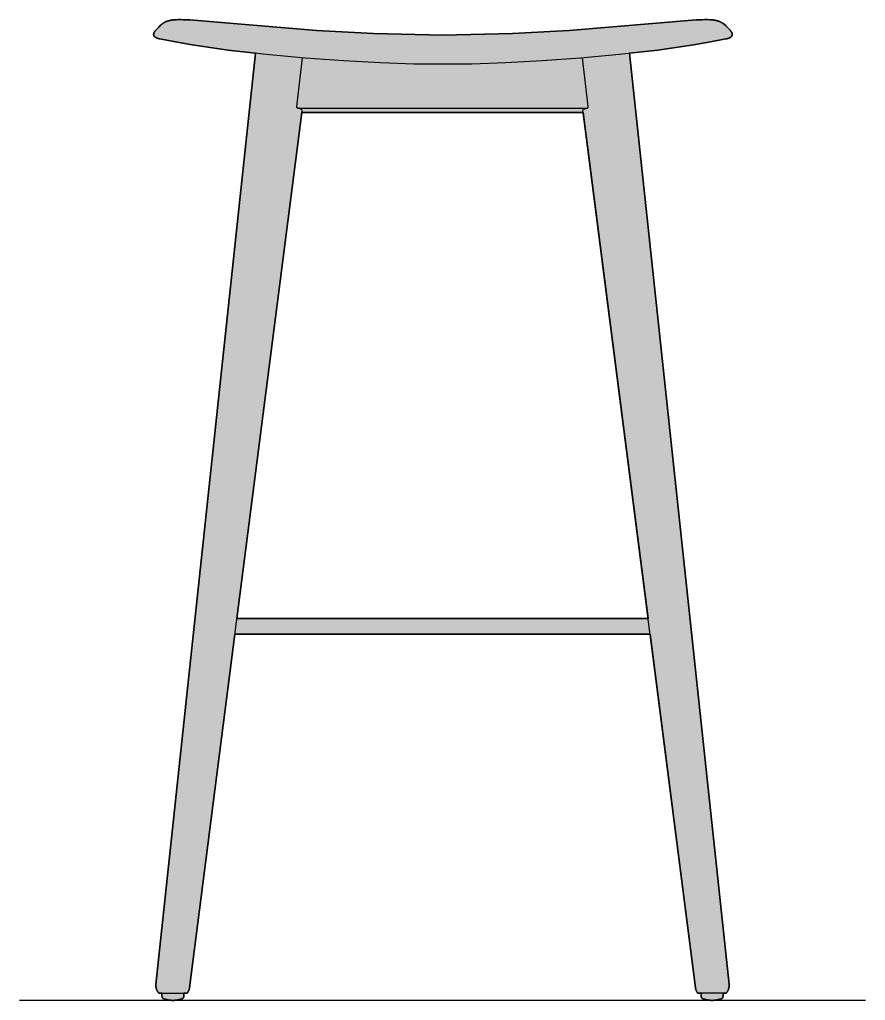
# Model space of a CAD drawing. Header units: millimetres. Extents: x 0 to 1516, y -732 to 759.
# Drawn here: x 0 to 655, y 0 to 759 of the extents above; entities that cross this region are included whole.
import ezdxf

# ---------------------------------------------------------------- set-up
doc = ezdxf.new("R2010")
doc.units = ezdxf.units.MM
doc.layers.add('Blocks', color=7, linetype='Continuous')
doc.layers.add('Blocks$Fill', color=7, linetype='Continuous', true_color=0xffffff)
for name, color, linetype, lineweight, true_color in [('Blocks$Inner', 7, 'Continuous', 25, 0x007f00), ('Blocks$Outline', 7, 'Continuous', 35, 0xff3f3f), ('Groud', 7, 'Continuous', 25, 0x243775)]:
    doc.layers.add(name, color=color, linetype=linetype, lineweight=lineweight, true_color=true_color)

# ---------------------------------------------------------------- blocks, each defined once
blk = doc.blocks.new('Fiber Bar Stool Front')
at = {"layer": 'Blocks$Fill'}
h = blk.add_hatch(color=256, dxfattribs=at)
h.paths.add_polyline_path([(108.66, 744.31), (108.62, 744.3), (108.55, 744.31), (108.4, 744.34), (108.22, 744.38), (108.02, 744.42), (107.8, 744.48), (107.57, 744.54), (107.32, 744.61), (107.06, 744.69), (106.8, 744.78), (106.54, 744.88), (106.27, 744.99), (106.01, 745.1), (105.88, 745.16), (105.75, 745.22), (105.62, 745.29), (105.5, 745.35), (105.38, 745.42), (105.26, 745.49), (105.15, 745.56), (105.04, 745.64), (104.94, 745.71), (104.84, 745.79), (104.74, 745.87), (104.69, 745.91), (104.65, 745.95), (104.61, 745.99), (104.56, 746.03), (104.52, 746.07), (104.48, 746.12), (104.44, 746.16), (104.4, 746.2), (104.37, 746.25), (104.33, 746.29), (104.3, 746.33), (104.26, 746.38), (104.23, 746.42), (104.2, 746.47), (104.17, 746.51), (104.14, 746.56), (104.11, 746.61), (104.08, 746.65), (104.06, 746.7), (104.03, 746.75), (104.01, 746.8), (103.99, 746.84), (103.97, 746.89), (103.95, 746.94), (103.93, 746.99), (103.91, 747.04), (103.89, 747.09), (103.88, 747.14), (103.86, 747.19), (103.85, 747.24), (103.84, 747.29), (103.82, 747.34), (103.81, 747.39), (103.8, 747.44), (103.8, 747.49), (103.79, 747.54), (103.78, 747.59), (103.78, 747.65), (103.78, 747.7), (103.77, 747.75), (103.77, 747.8), (103.77, 747.86), (103.77, 747.91), (103.78, 747.96), (103.78, 748.01), (103.78, 748.07), (103.79, 748.12), (103.8, 748.18), (103.8, 748.23), (103.81, 748.28), (103.82, 748.34), (103.83, 748.39), (103.85, 748.45), (103.86, 748.5), (103.87, 748.55), (103.89, 748.61), (103.91, 748.66), (103.92, 748.72), (103.96, 748.83), (104.01, 748.94), (104.05, 749.05), (104.1, 749.16), (104.16, 749.27), (104.22, 749.39), (104.29, 749.5), (104.35, 749.61), (104.43, 749.73), (104.5, 749.84), (104.58, 749.96), (104.67, 750.08), (104.85, 750.32), (105.04, 750.57), (105.25, 750.82), (105.48, 751.08), (105.97, 751.62), (107.72, 753.46), (108.41, 754.15), (108.77, 754.49), (109.15, 754.84), (109.54, 755.18), (109.95, 755.53), (110.38, 755.86), (110.83, 756.19), (111.06, 756.35), (111.3, 756.51), (111.54, 756.67), (111.79, 756.82), (112.04, 756.97), (112.29, 757.11), (112.56, 757.25), (112.83, 757.39), (113.1, 757.52), (113.38, 757.65), (113.67, 757.77), (113.96, 757.88), (114.26, 758), (114.56, 758.1), (114.87, 758.2), (115.19, 758.3), (115.51, 758.39), (115.84, 758.47), (116.18, 758.55), (116.52, 758.62), (117.23, 758.76), (117.97, 758.88), (118.73, 758.97), (119.52, 759.06), (120.35, 759.12), (121.2, 759.17), (123, 759.23), (124.93, 759.24), (126.99, 759.19), (131.84, 758.96), (229.98, 750.73), (274.06, 748.5), (327.83, 747.22), (381.61, 748.5), (425.69, 750.73), (523.82, 758.96), (528.68, 759.19), (530.74, 759.24), (532.67, 759.23), (534.46, 759.17), (535.32, 759.12), (536.14, 759.06), (536.93, 758.97), (537.7, 758.88), (538.43, 758.76), (539.14, 758.62), (539.48, 758.55), (539.82, 758.47), (540.15, 758.39), (540.47, 758.3), (540.79, 758.2), (541.1, 758.1), (541.41, 758), (541.71, 757.88), (542, 757.77), (542.28, 757.65), (542.56, 757.52), (542.84, 757.39), (543.11, 757.25), (543.37, 757.11), (543.63, 756.97), (543.88, 756.82), (544.13, 756.67), (544.37, 756.51), (544.6, 756.35), (544.83, 756.19), (545.28, 755.86), (545.71, 755.53), (546.12, 755.18), (546.52, 754.84), (546.9, 754.49), (547.26, 754.15), (547.94, 753.46), (549.7, 751.62), (550.19, 751.08), (550.41, 750.82), (550.62, 750.57), (550.81, 750.32), (551, 750.08), (551.08, 749.96), (551.16, 749.84), (551.24, 749.73), (551.31, 749.61), (551.38, 749.5), (551.44, 749.39), (551.5, 749.27), (551.56, 749.16), (551.61, 749.05), (551.66, 748.94), (551.7, 748.83), (551.74, 748.72), (551.76, 748.66), (551.78, 748.61), (551.79, 748.55), (551.81, 748.5), (551.82, 748.45), (551.83, 748.39), (551.84, 748.34), (551.85, 748.28), (551.86, 748.23), (551.87, 748.18), (551.88, 748.12), (551.88, 748.07), (551.89, 748.01), (551.89, 747.96), (551.89, 747.91), (551.89, 747.86), (551.89, 747.8), (551.89, 747.75), (551.89, 747.7), (551.88, 747.65), (551.88, 747.59), (551.87, 747.54), (551.87, 747.49), (551.86, 747.44), (551.85, 747.39), (551.84, 747.34), (551.83, 747.29), (551.82, 747.24), (551.8, 747.19), (551.79, 747.14), (551.77, 747.09), (551.76, 747.04), (551.74, 746.99), (551.72, 746.94), (551.7, 746.89), (551.68, 746.84), (551.65, 746.8), (551.63, 746.75), (551.61, 746.7), (551.58, 746.65), (551.55, 746.61), (551.53, 746.56), (551.5, 746.51), (551.47, 746.47), (551.43, 746.42), (551.4, 746.38), (551.37, 746.33), (551.33, 746.29), (551.3, 746.25), (551.26, 746.2), (551.22, 746.16), (551.18, 746.12), (551.14, 746.07), (551.1, 746.03), (551.06, 745.99), (551.01, 745.95), (550.97, 745.91), (550.92, 745.87), (550.83, 745.79), (550.73, 745.71), (550.62, 745.64), (550.51, 745.56), (550.4, 745.49), (550.28, 745.42), (550.16, 745.35), (550.04, 745.29), (549.92, 745.22), (549.79, 745.16), (549.66, 745.1), (549.4, 744.99), (549.13, 744.88), (548.86, 744.78), (548.6, 744.69), (548.35, 744.61), (548.1, 744.54), (547.86, 744.48), (547.65, 744.42), (547.45, 744.38), (547.27, 744.34), (547.12, 744.31), (547.05, 744.3), (547.01, 744.31), (521.99, 739.73), (494.19, 735.7), (472.3, 733.15), (549.51, 12.28), (549.53, 11.97), (549.53, 11.66), (549.52, 11.35), (549.5, 11.04), (549.47, 10.73), (549.43, 10.42), (549.38, 10.12), (549.31, 9.82), (549.24, 9.51), (549.16, 9.22), (549.07, 8.92), (548.96, 8.63), (548.85, 8.34), (548.73, 8.05), (548.6, 7.77), (548.46, 7.5), (548.3, 7.23), (548.14, 6.96), (547.97, 6.7), (547.8, 6.45), (547.61, 6.2), (547.42, 5.96), (547.21, 5.73), (547, 5.5), (544.77, 5.5), (544.77, 3.22), (544.75, 3.08), (544.73, 2.94), (544.7, 2.82), (544.68, 2.7), (544.66, 2.64), (544.65, 2.59), (544.63, 2.54), (544.62, 2.48), (544.6, 2.43), (544.58, 2.39), (544.56, 2.34), (544.54, 2.29), (544.52, 2.25), (544.5, 2.21), (544.48, 2.16), (544.46, 2.12), (544.44, 2.08), (544.41, 2.05), (544.39, 2.01), (544.36, 1.97), (544.34, 1.94), (544.31, 1.91), (544.28, 1.87), (544.26, 1.84), (544.23, 1.81), (544.2, 1.78), (544.17, 1.76), (544.14, 1.73), (544.11, 1.7), (544.07, 1.67), (544.04, 1.65), (544.01, 1.63), (543.97, 1.6), (543.94, 1.58), (543.9, 1.56), (543.87, 1.53), (543.83, 1.51), (543.79, 1.49), (543.71, 1.45), (543.63, 1.41), (543.55, 1.37), (543.46, 1.34), (543.37, 1.3), (543.18, 1.23), (542.28, 0.93), (541.73, 0.76), (541.43, 0.68), (541.11, 0.59), (540.76, 0.51), (540.38, 0.43), (539.98, 0.35), (539.55, 0.28), (539.09, 0.21), (538.6, 0.15), (538.07, 0.1), (537.51, 0.05), (536.91, 0.02), (536.27, 0), (535.63, 0.02), (535.03, 0.05), (534.47, 0.1), (533.94, 0.15), (533.45, 0.21), (532.99, 0.28), (532.56, 0.35), (532.16, 0.43), (531.78, 0.51), (531.44, 0.59), (531.11, 0.68), (530.81, 0.76), (530.27, 0.93), (529.37, 1.23), (529.17, 1.3), (529.08, 1.34), (529, 1.37), (528.91, 1.41), (528.83, 1.45), (528.75, 1.49), (528.71, 1.51), (528.68, 1.53), (528.64, 1.56), (528.6, 1.58), (528.57, 1.6), (528.53, 1.63), (528.5, 1.65), (528.47, 1.67), (528.43, 1.7), (528.4, 1.73), (528.37, 1.76), (528.34, 1.78), (528.31, 1.81), (528.29, 1.84), (528.26, 1.87), (528.23, 1.91), (528.2, 1.94), (528.18, 1.97), (528.15, 2.01), (528.13, 2.05), (528.11, 2.08), (528.08, 2.12), (528.06, 2.16), (528.04, 2.21), (528.02, 2.25), (528, 2.29), (527.98, 2.34), (527.96, 2.39), (527.94, 2.43), (527.93, 2.48), (527.91, 2.54), (527.89, 2.59), (527.88, 2.64), (527.86, 2.7), (527.84, 2.82), (527.81, 2.94), (527.79, 3.08), (527.77, 3.22), (527.77, 5.5), (525.11, 5.5), (524.93, 5.75), (524.77, 6), (524.61, 6.26), (524.46, 6.53), (524.32, 6.8), (524.19, 7.07), (524.07, 7.35), (523.96, 7.63), (523.85, 7.92), (523.76, 8.21), (523.67, 8.5), (523.6, 8.79), (523.53, 9.09), (523.48, 9.39), (523.43, 9.69), (488.27, 283.5), (166.71, 283.5), (131.5, 9.39), (131.45, 9.09), (131.38, 8.79), (131.31, 8.5), (131.22, 8.21), (131.13, 7.92), (131.02, 7.63), (130.91, 7.35), (130.79, 7.07), (130.66, 6.8), (130.52, 6.53), (130.37, 6.26), (130.21, 6), (130.05, 5.75), (129.87, 5.5), (127.21, 5.5), (127.21, 3.22), (127.19, 3.08), (127.17, 2.94), (127.14, 2.82), (127.12, 2.7), (127.1, 2.64), (127.09, 2.59), (127.07, 2.54), (127.05, 2.48), (127.04, 2.43), (127.02, 2.39), (127, 2.34), (126.98, 2.29), (126.96, 2.25), (126.94, 2.21), (126.92, 2.16), (126.9, 2.12), (126.87, 2.08), (126.85, 2.05), (126.83, 2.01), (126.8, 1.97), (126.77, 1.94), (126.75, 1.91), (126.72, 1.87), (126.69, 1.84), (126.67, 1.81), (126.64, 1.78), (126.61, 1.76), (126.58, 1.73), (126.54, 1.7), (126.51, 1.67), (126.48, 1.65), (126.45, 1.63), (126.41, 1.6), (126.38, 1.58), (126.34, 1.56), (126.3, 1.53), (126.27, 1.51), (126.23, 1.49), (126.15, 1.45), (126.07, 1.41), (125.98, 1.37), (125.9, 1.34), (125.81, 1.3), (125.61, 1.23), (124.71, 0.93), (124.17, 0.76), (123.87, 0.68), (123.54, 0.59), (123.2, 0.51), (122.82, 0.43), (122.42, 0.35), (121.99, 0.28), (121.53, 0.21), (121.04, 0.15), (120.51, 0.1), (119.95, 0.05), (119.35, 0.02), (118.71, 0), (118.07, 0.02), (117.47, 0.05), (116.9, 0.1), (116.38, 0.15), (115.88, 0.21), (115.42, 0.28), (115, 0.35), (114.59, 0.43), (114.22, 0.51), (113.87, 0.59), (113.55, 0.68), (113.25, 0.76), (112.7, 0.93), (111.8, 1.23), (111.61, 1.3), (111.52, 1.34), (111.43, 1.37), (111.35, 1.41), (111.27, 1.45), (111.19, 1.49), (111.15, 1.51), (111.11, 1.53), (111.08, 1.56), (111.04, 1.58), (111.01, 1.6), (110.97, 1.63), (110.94, 1.65), (110.9, 1.67), (110.87, 1.7), (110.84, 1.73), (110.81, 1.76), (110.78, 1.78), (110.75, 1.81), (110.72, 1.84), (110.7, 1.87), (110.67, 1.91), (110.64, 1.94), (110.62, 1.97), (110.59, 2.01), (110.57, 2.05), (110.54, 2.08), (110.52, 2.12), (110.5, 2.16), (110.48, 2.21), (110.46, 2.25), (110.44, 2.29), (110.42, 2.34), (110.4, 2.39), (110.38, 2.43), (110.36, 2.48), (110.35, 2.54), (110.33, 2.59), (110.32, 2.64), (110.3, 2.7), (110.27, 2.82), (110.25, 2.94), (110.23, 3.08), (110.21, 3.22), (110.21, 5.5), (107.98, 5.5), (107.77, 5.73), (107.56, 5.96), (107.37, 6.2), (107.18, 6.45), (107, 6.7), (106.84, 6.96), (106.68, 7.23), (106.52, 7.5), (106.38, 7.77), (106.25, 8.05), (106.13, 8.34), (106.02, 8.63), (105.91, 8.92), (105.82, 9.22), (105.74, 9.51), (105.67, 9.82), (105.6, 10.12), (105.55, 10.42), (105.51, 10.73), (105.48, 11.04), (105.46, 11.35), (105.45, 11.66), (105.45, 11.97), (105.46, 12.28), (182.69, 733.23), (133.68, 739.73), (120.75, 741.95)], flags=0)
h.paths.add_polyline_path([(168.25, 295.5), (486.73, 295.5), (436.41, 687.28), (218.57, 687.28)], flags=0)
at = {"layer": 'Blocks$Inner'}
for p, q in [((436.41, 687.28), (218.57, 687.28)), ((168.25, 295.5), (486.73, 295.5)), ((166.71, 283.5), (488.27, 283.5))]:
    blk.add_line(p, q, dxfattribs=at)
blk.add_lwpolyline([(547.01, 744.31), (534.91, 741.95), (521.99, 739.73), (494.19, 735.7), (464.67, 732.26), (434.46, 729.43), (404.63, 727.22), (376.21, 725.68), (350.26, 724.81), (327.83, 724.65), (305.4, 724.81), (279.45, 725.68), (251.04, 727.22), (221.2, 729.43), (191, 732.26), (161.47, 735.7), (133.68, 739.73), (120.75, 741.95), (108.66, 744.31), (108.62, 744.3), (108.55, 744.31), (108.4, 744.34), (108.22, 744.38), (108.02, 744.42), (107.8, 744.48), (107.57, 744.54), (107.32, 744.61), (107.06, 744.69), (106.8, 744.78), (106.54, 744.88), (106.27, 744.99), (106.01, 745.1), (105.88, 745.16), (105.75, 745.22), (105.62, 745.29), (105.5, 745.35), (105.38, 745.42), (105.26, 745.49), (105.15, 745.56), (105.04, 745.64), (104.94, 745.71), (104.84, 745.79), (104.74, 745.87), (104.69, 745.91), (104.65, 745.95), (104.61, 745.99), (104.56, 746.03), (104.52, 746.07), (104.48, 746.12), (104.44, 746.16), (104.4, 746.2), (104.37, 746.25), (104.33, 746.29), (104.3, 746.33), (104.26, 746.38), (104.23, 746.42), (104.2, 746.47), (104.17, 746.51), (104.14, 746.56), (104.11, 746.61), (104.08, 746.65), (104.06, 746.7), (104.03, 746.75), (104.01, 746.8), (103.99, 746.84), (103.97, 746.89), (103.95, 746.94), (103.93, 746.99), (103.91, 747.04), (103.89, 747.09), (103.88, 747.14), (103.86, 747.19), (103.85, 747.24), (103.84, 747.29), (103.82, 747.34), (103.81, 747.39), (103.8, 747.44), (103.8, 747.49), (103.79, 747.54), (103.78, 747.59), (103.78, 747.65), (103.78, 747.7), (103.77, 747.75), (103.77, 747.8), (103.77, 747.86), (103.77, 747.91), (103.78, 747.96), (103.78, 748.01), (103.78, 748.07), (103.79, 748.12), (103.8, 748.18), (103.8, 748.23), (103.81, 748.28), (103.82, 748.34), (103.83, 748.39), (103.85, 748.45), (103.86, 748.5), (103.87, 748.55), (103.89, 748.61), (103.91, 748.66), (103.92, 748.72), (103.96, 748.83), (104.01, 748.94), (104.05, 749.05), (104.1, 749.16), (104.16, 749.27), (104.22, 749.39), (104.29, 749.5), (104.35, 749.61), (104.43, 749.73), (104.5, 749.84), (104.58, 749.96), (104.67, 750.08), (104.85, 750.32), (105.04, 750.57), (105.25, 750.82), (105.48, 751.08), (105.97, 751.62), (107.72, 753.46), (108.41, 754.15), (108.77, 754.49), (109.15, 754.84), (109.54, 755.18), (109.95, 755.53), (110.38, 755.86), (110.83, 756.19), (111.06, 756.35), (111.3, 756.51), (111.54, 756.67), (111.79, 756.82), (112.04, 756.97), (112.29, 757.11), (112.56, 757.25), (112.83, 757.39), (113.1, 757.52), (113.38, 757.65), (113.67, 757.77), (113.96, 757.88), (114.26, 758), (114.56, 758.1), (114.87, 758.2), (115.19, 758.3), (115.51, 758.39), (115.84, 758.47), (116.18, 758.55), (116.52, 758.62), (117.23, 758.76), (117.97, 758.88), (118.73, 758.97), (119.52, 759.06), (120.35, 759.12), (121.2, 759.17), (123, 759.23), (124.93, 759.24), (126.99, 759.19), (131.84, 758.96), (229.98, 750.73), (274.06, 748.5), (327.83, 747.22), (381.61, 748.5), (425.69, 750.73), (523.82, 758.96), (528.68, 759.19), (530.74, 759.24), (532.67, 759.23), (534.46, 759.17), (535.32, 759.12), (536.14, 759.06), (536.93, 758.97), (537.7, 758.88), (538.43, 758.76), (539.14, 758.62), (539.48, 758.55), (539.82, 758.47), (540.15, 758.39), (540.47, 758.3), (540.79, 758.2), (541.1, 758.1), (541.41, 758), (541.71, 757.88), (542, 757.77), (542.28, 757.65), (542.56, 757.52), (542.84, 757.39), (543.11, 757.25), (543.37, 757.11), (543.63, 756.97), (543.88, 756.82), (544.13, 756.67), (544.37, 756.51), (544.6, 756.35), (544.83, 756.19), (545.28, 755.86), (545.71, 755.53), (546.12, 755.18), (546.52, 754.84), (546.9, 754.49), (547.26, 754.15), (547.94, 753.46), (549.7, 751.62), (550.19, 751.08), (550.41, 750.82), (550.62, 750.57), (550.81, 750.32), (551, 750.08), (551.08, 749.96), (551.16, 749.84), (551.24, 749.73), (551.31, 749.61), (551.38, 749.5), (551.44, 749.39), (551.5, 749.27), (551.56, 749.16), (551.61, 749.05), (551.66, 748.94), (551.7, 748.83), (551.74, 748.72), (551.76, 748.66), (551.78, 748.61), (551.79, 748.55), (551.81, 748.5), (551.82, 748.45), (551.83, 748.39), (551.84, 748.34), (551.85, 748.28), (551.86, 748.23), (551.87, 748.18), (551.88, 748.12), (551.88, 748.07), (551.89, 748.01), (551.89, 747.96), (551.89, 747.91), (551.89, 747.86), (551.89, 747.8), (551.89, 747.75), (551.89, 747.7), (551.88, 747.65), (551.88, 747.59), (551.87, 747.54), (551.87, 747.49), (551.86, 747.44), (551.85, 747.39), (551.84, 747.34), (551.83, 747.29), (551.82, 747.24), (551.8, 747.19), (551.79, 747.14), (551.77, 747.09), (551.76, 747.04), (551.74, 746.99), (551.72, 746.94), (551.7, 746.89), (551.68, 746.84), (551.65, 746.8), (551.63, 746.75), (551.61, 746.7), (551.58, 746.65), (551.55, 746.61), (551.53, 746.56), (551.5, 746.51), (551.47, 746.47), (551.43, 746.42), (551.4, 746.38), (551.37, 746.33), (551.33, 746.29), (551.3, 746.25), (551.26, 746.2), (551.22, 746.16), (551.18, 746.12), (551.14, 746.07), (551.1, 746.03), (551.06, 745.99), (551.01, 745.95), (550.97, 745.91), (550.92, 745.87), (550.83, 745.79), (550.73, 745.71), (550.62, 745.64), (550.51, 745.56), (550.4, 745.49), (550.28, 745.42), (550.16, 745.35), (550.04, 745.29), (549.92, 745.22), (549.79, 745.16), (549.66, 745.1), (549.4, 744.99), (549.13, 744.88), (548.86, 744.78), (548.6, 744.69), (548.35, 744.61), (548.1, 744.54), (547.86, 744.48), (547.65, 744.42), (547.45, 744.38), (547.27, 744.34), (547.12, 744.31), (547.05, 744.3)], close=True, dxfattribs=at)
for points in [[(182.69, 733.23), (105.46, 12.28), (105.45, 11.97), (105.45, 11.66), (105.46, 11.35), (105.48, 11.04), (105.51, 10.73), (105.55, 10.42), (105.6, 10.12), (105.67, 9.82), (105.74, 9.51), (105.82, 9.22), (105.91, 8.92), (106.02, 8.63), (106.13, 8.34), (106.25, 8.05), (106.38, 7.77), (106.52, 7.5), (106.68, 7.23), (106.84, 6.96), (107, 6.7), (107.18, 6.45), (107.37, 6.2), (107.56, 5.96), (107.77, 5.73), (107.98, 5.5), (129.87, 5.5), (130.05, 5.75), (130.21, 6), (130.37, 6.26), (130.52, 6.53), (130.66, 6.8), (130.79, 7.07), (130.91, 7.35), (131.02, 7.63), (131.13, 7.92), (131.22, 8.21), (131.31, 8.5), (131.38, 8.79), (131.45, 9.09), (131.5, 9.39), (131.55, 9.69), (218.78, 688.99)], [(215.23, 690.8), (215.2, 690.82), (215.17, 690.83), (215.14, 690.85), (215.11, 690.86), (215.08, 690.88), (215.05, 690.9), (215.02, 690.92), (214.99, 690.94), (214.97, 690.97), (214.94, 690.99), (214.91, 691.01), (214.89, 691.04), (214.87, 691.06), (214.84, 691.09), (214.82, 691.12), (214.8, 691.14), (214.78, 691.17), (214.76, 691.2), (214.74, 691.23), (214.72, 691.26), (214.71, 691.29), (214.69, 691.33), (214.68, 691.36), (214.67, 691.39), (214.66, 691.42), (214.65, 691.46), (214.64, 691.49), (214.63, 691.53), (214.62, 691.56), (214.61, 691.59), (214.61, 691.63), (214.61, 691.66), (214.6, 691.7), (214.6, 691.73), (214.6, 691.77), (214.61, 691.8), (214.61, 691.84), (214.61, 691.87), (214.62, 691.91), (214.62, 691.94), (219.05, 729.63)], [(218.71, 689.3), (218.7, 689.31), (218.69, 689.33), (218.68, 689.35), (218.67, 689.37), (218.66, 689.38), (218.64, 689.4), (218.63, 689.42), (218.62, 689.43), (218.6, 689.45), (218.59, 689.47), (218.57, 689.49), (218.56, 689.5), (218.54, 689.52), (218.5, 689.55), (218.47, 689.58), (218.43, 689.62), (218.39, 689.65), (218.35, 689.68), (218.31, 689.71), (218.26, 689.74), (218.22, 689.77), (218.17, 689.8), (218.07, 689.86), (217.96, 689.92), (217.85, 689.98), (217.74, 690.03), (217.62, 690.09), (217.5, 690.14), (217.38, 690.19), (217.25, 690.24), (216.97, 690.33), (216.67, 690.43), (216.35, 690.52), (216.01, 690.61), (215.23, 690.8), (439.75, 690.8), (439.78, 690.82), (439.81, 690.83), (439.84, 690.85), (439.87, 690.86), (439.9, 690.88), (439.93, 690.9), (439.96, 690.92), (439.99, 690.94), (440.01, 690.97), (440.04, 690.99), (440.07, 691.01), (440.09, 691.04), (440.11, 691.06), (440.14, 691.09), (440.16, 691.12), (440.18, 691.14), (440.2, 691.17), (440.22, 691.2), (440.24, 691.23), (440.25, 691.26), (440.27, 691.29), (440.29, 691.33), (440.3, 691.36), (440.31, 691.39), (440.32, 691.42), (440.33, 691.46), (440.34, 691.49), (440.35, 691.53), (440.36, 691.56), (440.36, 691.59), (440.37, 691.63), (440.37, 691.66), (440.37, 691.7), (440.38, 691.73), (440.38, 691.77), (440.37, 691.8), (440.37, 691.84), (440.37, 691.87), (440.36, 691.91), (440.36, 691.94), (435.94, 729.56)], [(472.3, 733.15), (549.51, 12.28), (549.53, 11.97), (549.53, 11.66), (549.52, 11.35), (549.5, 11.04), (549.47, 10.73), (549.43, 10.42), (549.38, 10.12), (549.31, 9.82), (549.24, 9.51), (549.16, 9.22), (549.07, 8.92), (548.96, 8.63), (548.85, 8.34), (548.73, 8.05), (548.6, 7.77), (548.46, 7.5), (548.3, 7.23), (548.14, 6.96), (547.97, 6.7), (547.8, 6.45), (547.61, 6.2), (547.42, 5.96), (547.21, 5.73), (547, 5.5), (525.11, 5.5), (524.93, 5.75), (524.77, 6), (524.61, 6.26), (524.46, 6.53), (524.32, 6.8), (524.19, 7.07), (524.07, 7.35), (523.96, 7.63), (523.85, 7.92), (523.76, 8.21), (523.67, 8.5), (523.6, 8.79), (523.53, 9.09), (523.48, 9.39), (523.43, 9.69), (436.2, 688.99)], [(436.27, 689.3), (436.28, 689.31), (436.29, 689.33), (436.3, 689.35), (436.31, 689.37), (436.32, 689.38), (436.34, 689.4), (436.35, 689.42), (436.36, 689.43), (436.38, 689.45), (436.39, 689.47), (436.41, 689.49), (436.42, 689.5), (436.44, 689.52), (436.47, 689.55), (436.51, 689.58), (436.55, 689.62), (436.59, 689.65), (436.63, 689.68), (436.67, 689.71), (436.72, 689.74), (436.76, 689.77), (436.81, 689.8), (436.91, 689.86), (437.02, 689.92), (437.12, 689.98), (437.24, 690.03), (437.36, 690.09), (437.48, 690.14), (437.6, 690.19), (437.73, 690.24), (438.01, 690.33), (438.3, 690.43), (438.62, 690.52), (438.97, 690.61), (439.75, 690.8)], [(110.21, 5.5), (110.21, 3.22), (110.23, 3.08), (110.25, 2.94), (110.27, 2.82), (110.3, 2.7), (110.32, 2.64), (110.33, 2.59), (110.35, 2.54), (110.36, 2.48), (110.38, 2.43), (110.4, 2.39), (110.42, 2.34), (110.44, 2.29), (110.46, 2.25), (110.48, 2.21), (110.5, 2.16), (110.52, 2.12), (110.54, 2.08), (110.57, 2.05), (110.59, 2.01), (110.62, 1.97), (110.64, 1.94), (110.67, 1.91), (110.7, 1.87), (110.72, 1.84), (110.75, 1.81), (110.78, 1.78), (110.81, 1.76), (110.84, 1.73), (110.87, 1.7), (110.9, 1.67), (110.94, 1.65), (110.97, 1.63), (111.01, 1.6), (111.04, 1.58), (111.08, 1.56), (111.11, 1.53), (111.15, 1.51), (111.19, 1.49), (111.27, 1.45), (111.35, 1.41), (111.43, 1.37), (111.52, 1.34), (111.61, 1.3), (111.8, 1.23), (112.7, 0.93), (113.25, 0.76), (113.55, 0.68), (113.87, 0.59), (114.22, 0.51), (114.59, 0.43), (115, 0.35), (115.42, 0.28), (115.88, 0.21), (116.38, 0.15), (116.9, 0.1), (117.47, 0.05), (118.07, 0.02), (118.71, 0), (119.35, 0.02), (119.95, 0.05), (120.51, 0.1), (121.04, 0.15), (121.53, 0.21), (121.99, 0.28), (122.42, 0.35), (122.82, 0.43), (123.2, 0.51), (123.54, 0.59), (123.87, 0.68), (124.17, 0.76), (124.71, 0.93), (125.61, 1.23), (125.81, 1.3), (125.9, 1.34), (125.98, 1.37), (126.07, 1.41), (126.15, 1.45), (126.23, 1.49), (126.27, 1.51), (126.3, 1.53), (126.34, 1.56), (126.38, 1.58), (126.41, 1.6), (126.45, 1.63), (126.48, 1.65), (126.51, 1.67), (126.54, 1.7), (126.58, 1.73), (126.61, 1.76), (126.64, 1.78), (126.67, 1.81), (126.69, 1.84), (126.72, 1.87), (126.75, 1.91), (126.77, 1.94), (126.8, 1.97), (126.83, 2.01), (126.85, 2.05), (126.87, 2.08), (126.9, 2.12), (126.92, 2.16), (126.94, 2.21), (126.96, 2.25), (126.98, 2.29), (127, 2.34), (127.02, 2.39), (127.04, 2.43), (127.05, 2.48), (127.07, 2.54), (127.09, 2.59), (127.1, 2.64), (127.12, 2.7), (127.14, 2.82), (127.17, 2.94), (127.19, 3.08), (127.21, 3.22), (127.21, 5.5)], [(544.77, 5.5), (544.77, 3.22), (544.75, 3.08), (544.73, 2.94), (544.7, 2.82), (544.68, 2.7), (544.66, 2.64), (544.65, 2.59), (544.63, 2.54), (544.62, 2.48), (544.6, 2.43), (544.58, 2.39), (544.56, 2.34), (544.54, 2.29), (544.52, 2.25), (544.5, 2.21), (544.48, 2.16), (544.46, 2.12), (544.44, 2.08), (544.41, 2.05), (544.39, 2.01), (544.36, 1.97), (544.34, 1.94), (544.31, 1.91), (544.28, 1.87), (544.26, 1.84), (544.23, 1.81), (544.2, 1.78), (544.17, 1.76), (544.14, 1.73), (544.11, 1.7), (544.07, 1.67), (544.04, 1.65), (544.01, 1.63), (543.97, 1.6), (543.94, 1.58), (543.9, 1.56), (543.87, 1.53), (543.83, 1.51), (543.79, 1.49), (543.71, 1.45), (543.63, 1.41), (543.55, 1.37), (543.46, 1.34), (543.37, 1.3), (543.18, 1.23), (542.28, 0.93), (541.73, 0.76), (541.43, 0.68), (541.11, 0.59), (540.76, 0.51), (540.38, 0.43), (539.98, 0.35), (539.55, 0.28), (539.09, 0.21), (538.6, 0.15), (538.07, 0.1), (537.51, 0.05), (536.91, 0.02), (536.27, 0), (535.63, 0.02), (535.03, 0.05), (534.47, 0.1), (533.94, 0.15), (533.45, 0.21), (532.99, 0.28), (532.56, 0.35), (532.16, 0.43), (531.78, 0.51), (531.44, 0.59), (531.11, 0.68), (530.81, 0.76), (530.27, 0.93), (529.37, 1.23), (529.17, 1.3), (529.08, 1.34), (529, 1.37), (528.91, 1.41), (528.83, 1.45), (528.75, 1.49), (528.71, 1.51), (528.68, 1.53), (528.64, 1.56), (528.6, 1.58), (528.57, 1.6), (528.53, 1.63), (528.5, 1.65), (528.47, 1.67), (528.43, 1.7), (528.4, 1.73), (528.37, 1.76), (528.34, 1.78), (528.31, 1.81), (528.29, 1.84), (528.26, 1.87), (528.23, 1.91), (528.2, 1.94), (528.18, 1.97), (528.15, 2.01), (528.13, 2.05), (528.11, 2.08), (528.08, 2.12), (528.06, 2.16), (528.04, 2.21), (528.02, 2.25), (528, 2.29), (527.98, 2.34), (527.96, 2.39), (527.94, 2.43), (527.93, 2.48), (527.91, 2.54), (527.89, 2.59), (527.88, 2.64), (527.86, 2.7), (527.84, 2.82), (527.81, 2.94), (527.79, 3.08), (527.77, 3.22), (527.77, 5.5)]]:
    blk.add_lwpolyline(points, dxfattribs=at)
at = {"layer": 'Blocks$Outline'}
for points in [[(108.66, 744.31), (108.62, 744.3), (108.55, 744.31), (108.4, 744.34), (108.22, 744.38), (108.02, 744.42), (107.8, 744.48), (107.57, 744.54), (107.32, 744.61), (107.06, 744.69), (106.8, 744.78), (106.54, 744.88), (106.27, 744.99), (106.01, 745.1), (105.88, 745.16), (105.75, 745.22), (105.62, 745.29), (105.5, 745.35), (105.38, 745.42), (105.26, 745.49), (105.15, 745.56), (105.04, 745.64), (104.94, 745.71), (104.84, 745.79), (104.74, 745.87), (104.69, 745.91), (104.65, 745.95), (104.61, 745.99), (104.56, 746.03), (104.52, 746.07), (104.48, 746.12), (104.44, 746.16), (104.4, 746.2), (104.37, 746.25), (104.33, 746.29), (104.3, 746.33), (104.26, 746.38), (104.23, 746.42), (104.2, 746.47), (104.17, 746.51), (104.14, 746.56), (104.11, 746.61), (104.08, 746.65), (104.06, 746.7), (104.03, 746.75), (104.01, 746.8), (103.99, 746.84), (103.97, 746.89), (103.95, 746.94), (103.93, 746.99), (103.91, 747.04), (103.89, 747.09), (103.88, 747.14), (103.86, 747.19), (103.85, 747.24), (103.84, 747.29), (103.82, 747.34), (103.81, 747.39), (103.8, 747.44), (103.8, 747.49), (103.79, 747.54), (103.78, 747.59), (103.78, 747.65), (103.78, 747.7), (103.77, 747.75), (103.77, 747.8), (103.77, 747.86), (103.77, 747.91), (103.78, 747.96), (103.78, 748.01), (103.78, 748.07), (103.79, 748.12), (103.8, 748.18), (103.8, 748.23), (103.81, 748.28), (103.82, 748.34), (103.83, 748.39), (103.85, 748.45), (103.86, 748.5), (103.87, 748.55), (103.89, 748.61), (103.91, 748.66), (103.92, 748.72), (103.96, 748.83), (104.01, 748.94), (104.05, 749.05), (104.1, 749.16), (104.16, 749.27), (104.22, 749.39), (104.29, 749.5), (104.35, 749.61), (104.43, 749.73), (104.5, 749.84), (104.58, 749.96), (104.67, 750.08), (104.85, 750.32), (105.04, 750.57), (105.25, 750.82), (105.48, 751.08), (105.97, 751.62), (107.72, 753.46), (108.41, 754.15), (108.77, 754.49), (109.15, 754.84), (109.54, 755.18), (109.95, 755.53), (110.38, 755.86), (110.83, 756.19), (111.06, 756.35), (111.3, 756.51), (111.54, 756.67), (111.79, 756.82), (112.04, 756.97), (112.29, 757.11), (112.56, 757.25), (112.83, 757.39), (113.1, 757.52), (113.38, 757.65), (113.67, 757.77), (113.96, 757.88), (114.26, 758), (114.56, 758.1), (114.87, 758.2), (115.19, 758.3), (115.51, 758.39), (115.84, 758.47), (116.18, 758.55), (116.52, 758.62), (117.23, 758.76), (117.97, 758.88), (118.73, 758.97), (119.52, 759.06), (120.35, 759.12), (121.2, 759.17), (123, 759.23), (124.93, 759.24), (126.99, 759.19), (131.84, 758.96), (229.98, 750.73), (274.06, 748.5), (327.83, 747.22), (381.61, 748.5), (425.69, 750.73), (523.82, 758.96), (528.68, 759.19), (530.74, 759.24), (532.67, 759.23), (534.46, 759.17), (535.32, 759.12), (536.14, 759.06), (536.93, 758.97), (537.7, 758.88), (538.43, 758.76), (539.14, 758.62), (539.48, 758.55), (539.82, 758.47), (540.15, 758.39), (540.47, 758.3), (540.79, 758.2), (541.1, 758.1), (541.41, 758), (541.71, 757.88), (542, 757.77), (542.28, 757.65), (542.56, 757.52), (542.84, 757.39), (543.11, 757.25), (543.37, 757.11), (543.63, 756.97), (543.88, 756.82), (544.13, 756.67), (544.37, 756.51), (544.6, 756.35), (544.83, 756.19), (545.28, 755.86), (545.71, 755.53), (546.12, 755.18), (546.52, 754.84), (546.9, 754.49), (547.26, 754.15), (547.94, 753.46), (549.7, 751.62), (550.19, 751.08), (550.41, 750.82), (550.62, 750.57), (550.81, 750.32), (551, 750.08), (551.08, 749.96), (551.16, 749.84), (551.24, 749.73), (551.31, 749.61), (551.38, 749.5), (551.44, 749.39), (551.5, 749.27), (551.56, 749.16), (551.61, 749.05), (551.66, 748.94), (551.7, 748.83), (551.74, 748.72), (551.76, 748.66), (551.78, 748.61), (551.79, 748.55), (551.81, 748.5), (551.82, 748.45), (551.83, 748.39), (551.84, 748.34), (551.85, 748.28), (551.86, 748.23), (551.87, 748.18), (551.88, 748.12), (551.88, 748.07), (551.89, 748.01), (551.89, 747.96), (551.89, 747.91), (551.89, 747.86), (551.89, 747.8), (551.89, 747.75), (551.89, 747.7), (551.88, 747.65), (551.88, 747.59), (551.87, 747.54), (551.87, 747.49), (551.86, 747.44), (551.85, 747.39), (551.84, 747.34), (551.83, 747.29), (551.82, 747.24), (551.8, 747.19), (551.79, 747.14), (551.77, 747.09), (551.76, 747.04), (551.74, 746.99), (551.72, 746.94), (551.7, 746.89), (551.68, 746.84), (551.65, 746.8), (551.63, 746.75), (551.61, 746.7), (551.58, 746.65), (551.55, 746.61), (551.53, 746.56), (551.5, 746.51), (551.47, 746.47), (551.43, 746.42), (551.4, 746.38), (551.37, 746.33), (551.33, 746.29), (551.3, 746.25), (551.26, 746.2), (551.22, 746.16), (551.18, 746.12), (551.14, 746.07), (551.1, 746.03), (551.06, 745.99), (551.01, 745.95), (550.97, 745.91), (550.92, 745.87), (550.83, 745.79), (550.73, 745.71), (550.62, 745.64), (550.51, 745.56), (550.4, 745.49), (550.28, 745.42), (550.16, 745.35), (550.04, 745.29), (549.92, 745.22), (549.79, 745.16), (549.66, 745.1), (549.4, 744.99), (549.13, 744.88), (548.86, 744.78), (548.6, 744.69), (548.35, 744.61), (548.1, 744.54), (547.86, 744.48), (547.65, 744.42), (547.45, 744.38), (547.27, 744.34), (547.12, 744.31), (547.05, 744.3), (547.01, 744.31)], [(182.69, 733.23), (161.47, 735.7), (133.68, 739.73), (120.75, 741.95), (108.66, 744.31)], [(547.01, 744.31), (534.91, 741.95), (521.99, 739.73), (494.19, 735.7), (472.3, 733.15)], [(110.21, 5.5), (107.98, 5.5), (107.77, 5.73), (107.56, 5.96), (107.37, 6.2), (107.18, 6.45), (107, 6.7), (106.84, 6.96), (106.68, 7.23), (106.52, 7.5), (106.38, 7.77), (106.25, 8.05), (106.13, 8.34), (106.02, 8.63), (105.91, 8.92), (105.82, 9.22), (105.74, 9.51), (105.67, 9.82), (105.6, 10.12), (105.55, 10.42), (105.51, 10.73), (105.48, 11.04), (105.46, 11.35), (105.45, 11.66), (105.45, 11.97), (105.46, 12.28), (182.69, 733.23)], [(472.3, 733.15), (549.51, 12.28), (549.53, 11.97), (549.53, 11.66), (549.52, 11.35), (549.5, 11.04), (549.47, 10.73), (549.43, 10.42), (549.38, 10.12), (549.31, 9.82), (549.24, 9.51), (549.16, 9.22), (549.07, 8.92), (548.96, 8.63), (548.85, 8.34), (548.73, 8.05), (548.6, 7.77), (548.46, 7.5), (548.3, 7.23), (548.14, 6.96), (547.97, 6.7), (547.8, 6.45), (547.61, 6.2), (547.42, 5.96), (547.21, 5.73), (547, 5.5), (544.77, 5.5)], [(218.57, 687.28), (168.25, 295.5)], [(436.41, 687.28), (218.57, 687.28)], [(486.73, 295.5), (436.41, 687.28)], [(168.25, 295.5), (486.73, 295.5)], [(166.71, 283.5), (131.55, 9.69), (131.5, 9.39), (131.45, 9.09), (131.38, 8.79), (131.31, 8.5), (131.22, 8.21), (131.13, 7.92), (131.02, 7.63), (130.91, 7.35), (130.79, 7.07), (130.66, 6.8), (130.52, 6.53), (130.37, 6.26), (130.21, 6), (130.05, 5.75), (129.87, 5.5), (127.21, 5.5)], [(488.27, 283.5), (166.71, 283.5)], [(527.77, 5.5), (525.11, 5.5), (524.93, 5.75), (524.77, 6), (524.61, 6.26), (524.46, 6.53), (524.32, 6.8), (524.19, 7.07), (524.07, 7.35), (523.96, 7.63), (523.85, 7.92), (523.76, 8.21), (523.67, 8.5), (523.6, 8.79), (523.53, 9.09), (523.48, 9.39), (523.43, 9.69), (488.27, 283.5)], [(127.21, 5.5), (127.21, 3.22), (127.19, 3.08), (127.17, 2.94), (127.14, 2.82), (127.12, 2.7), (127.1, 2.64), (127.09, 2.59), (127.07, 2.54), (127.05, 2.48), (127.04, 2.43), (127.02, 2.39), (127, 2.34), (126.98, 2.29), (126.96, 2.25), (126.94, 2.21), (126.92, 2.16), (126.9, 2.12), (126.87, 2.08), (126.85, 2.05), (126.83, 2.01), (126.8, 1.97), (126.77, 1.94), (126.75, 1.91), (126.72, 1.87), (126.69, 1.84), (126.67, 1.81), (126.64, 1.78), (126.61, 1.76), (126.58, 1.73), (126.54, 1.7), (126.51, 1.67), (126.48, 1.65), (126.45, 1.63), (126.41, 1.6), (126.38, 1.58), (126.34, 1.56), (126.3, 1.53), (126.27, 1.51), (126.23, 1.49), (126.15, 1.45), (126.07, 1.41), (125.98, 1.37), (125.9, 1.34), (125.81, 1.3), (125.61, 1.23), (124.71, 0.93), (124.17, 0.76), (123.87, 0.68), (123.54, 0.59), (123.2, 0.51), (122.82, 0.43), (122.42, 0.35), (121.99, 0.28), (121.53, 0.21), (121.04, 0.15), (120.51, 0.1), (119.95, 0.05), (119.35, 0.02), (118.71, 0), (118.07, 0.02), (117.47, 0.05), (116.9, 0.1), (116.38, 0.15), (115.88, 0.21), (115.42, 0.28), (115, 0.35), (114.59, 0.43), (114.22, 0.51), (113.87, 0.59), (113.55, 0.68), (113.25, 0.76), (112.7, 0.93), (111.8, 1.23), (111.61, 1.3), (111.52, 1.34), (111.43, 1.37), (111.35, 1.41), (111.27, 1.45), (111.19, 1.49), (111.15, 1.51), (111.11, 1.53), (111.08, 1.56), (111.04, 1.58), (111.01, 1.6), (110.97, 1.63), (110.94, 1.65), (110.9, 1.67), (110.87, 1.7), (110.84, 1.73), (110.81, 1.76), (110.78, 1.78), (110.75, 1.81), (110.72, 1.84), (110.7, 1.87), (110.67, 1.91), (110.64, 1.94), (110.62, 1.97), (110.59, 2.01), (110.57, 2.05), (110.54, 2.08), (110.52, 2.12), (110.5, 2.16), (110.48, 2.21), (110.46, 2.25), (110.44, 2.29), (110.42, 2.34), (110.4, 2.39), (110.38, 2.43), (110.36, 2.48), (110.35, 2.54), (110.33, 2.59), (110.32, 2.64), (110.3, 2.7), (110.27, 2.82), (110.25, 2.94), (110.23, 3.08), (110.21, 3.22), (110.21, 5.5)], [(544.77, 5.5), (544.77, 3.22), (544.75, 3.08), (544.73, 2.94), (544.7, 2.82), (544.68, 2.7), (544.66, 2.64), (544.65, 2.59), (544.63, 2.54), (544.62, 2.48), (544.6, 2.43), (544.58, 2.39), (544.56, 2.34), (544.54, 2.29), (544.52, 2.25), (544.5, 2.21), (544.48, 2.16), (544.46, 2.12), (544.44, 2.08), (544.41, 2.05), (544.39, 2.01), (544.36, 1.97), (544.34, 1.94), (544.31, 1.91), (544.28, 1.87), (544.26, 1.84), (544.23, 1.81), (544.2, 1.78), (544.17, 1.76), (544.14, 1.73), (544.11, 1.7), (544.07, 1.67), (544.04, 1.65), (544.01, 1.63), (543.97, 1.6), (543.94, 1.58), (543.9, 1.56), (543.87, 1.53), (543.83, 1.51), (543.79, 1.49), (543.71, 1.45), (543.63, 1.41), (543.55, 1.37), (543.46, 1.34), (543.37, 1.3), (543.18, 1.23), (542.28, 0.93), (541.73, 0.76), (541.43, 0.68), (541.11, 0.59), (540.76, 0.51), (540.38, 0.43), (539.98, 0.35), (539.55, 0.28), (539.09, 0.21), (538.6, 0.15), (538.07, 0.1), (537.51, 0.05), (536.91, 0.02), (536.27, 0), (535.63, 0.02), (535.03, 0.05), (534.47, 0.1), (533.94, 0.15), (533.45, 0.21), (532.99, 0.28), (532.56, 0.35), (532.16, 0.43), (531.78, 0.51), (531.44, 0.59), (531.11, 0.68), (530.81, 0.76), (530.27, 0.93), (529.37, 1.23), (529.17, 1.3), (529.08, 1.34), (529, 1.37), (528.91, 1.41), (528.83, 1.45), (528.75, 1.49), (528.71, 1.51), (528.68, 1.53), (528.64, 1.56), (528.6, 1.58), (528.57, 1.6), (528.53, 1.63), (528.5, 1.65), (528.47, 1.67), (528.43, 1.7), (528.4, 1.73), (528.37, 1.76), (528.34, 1.78), (528.31, 1.81), (528.29, 1.84), (528.26, 1.87), (528.23, 1.91), (528.2, 1.94), (528.18, 1.97), (528.15, 2.01), (528.13, 2.05), (528.11, 2.08), (528.08, 2.12), (528.06, 2.16), (528.04, 2.21), (528.02, 2.25), (528, 2.29), (527.98, 2.34), (527.96, 2.39), (527.94, 2.43), (527.93, 2.48), (527.91, 2.54), (527.89, 2.59), (527.88, 2.64), (527.86, 2.7), (527.84, 2.82), (527.81, 2.94), (527.79, 3.08), (527.77, 3.22), (527.77, 5.5)]]:
    blk.add_lwpolyline(points, dxfattribs=at)

msp = doc.modelspace()

# ---------------------------------------------------------------- linework, layer by layer
at = {"layer": 'Groud'}
msp.add_lwpolyline([(654.98, 0), (0, 0)], dxfattribs=at)

# ---------------------------------------------------------------- block references
at = {"layer": 'Blocks'}
msp.add_blockref('Fiber Bar Stool Front', (0, 0), dxfattribs=at)

doc.saveas('drawing.dxf')
